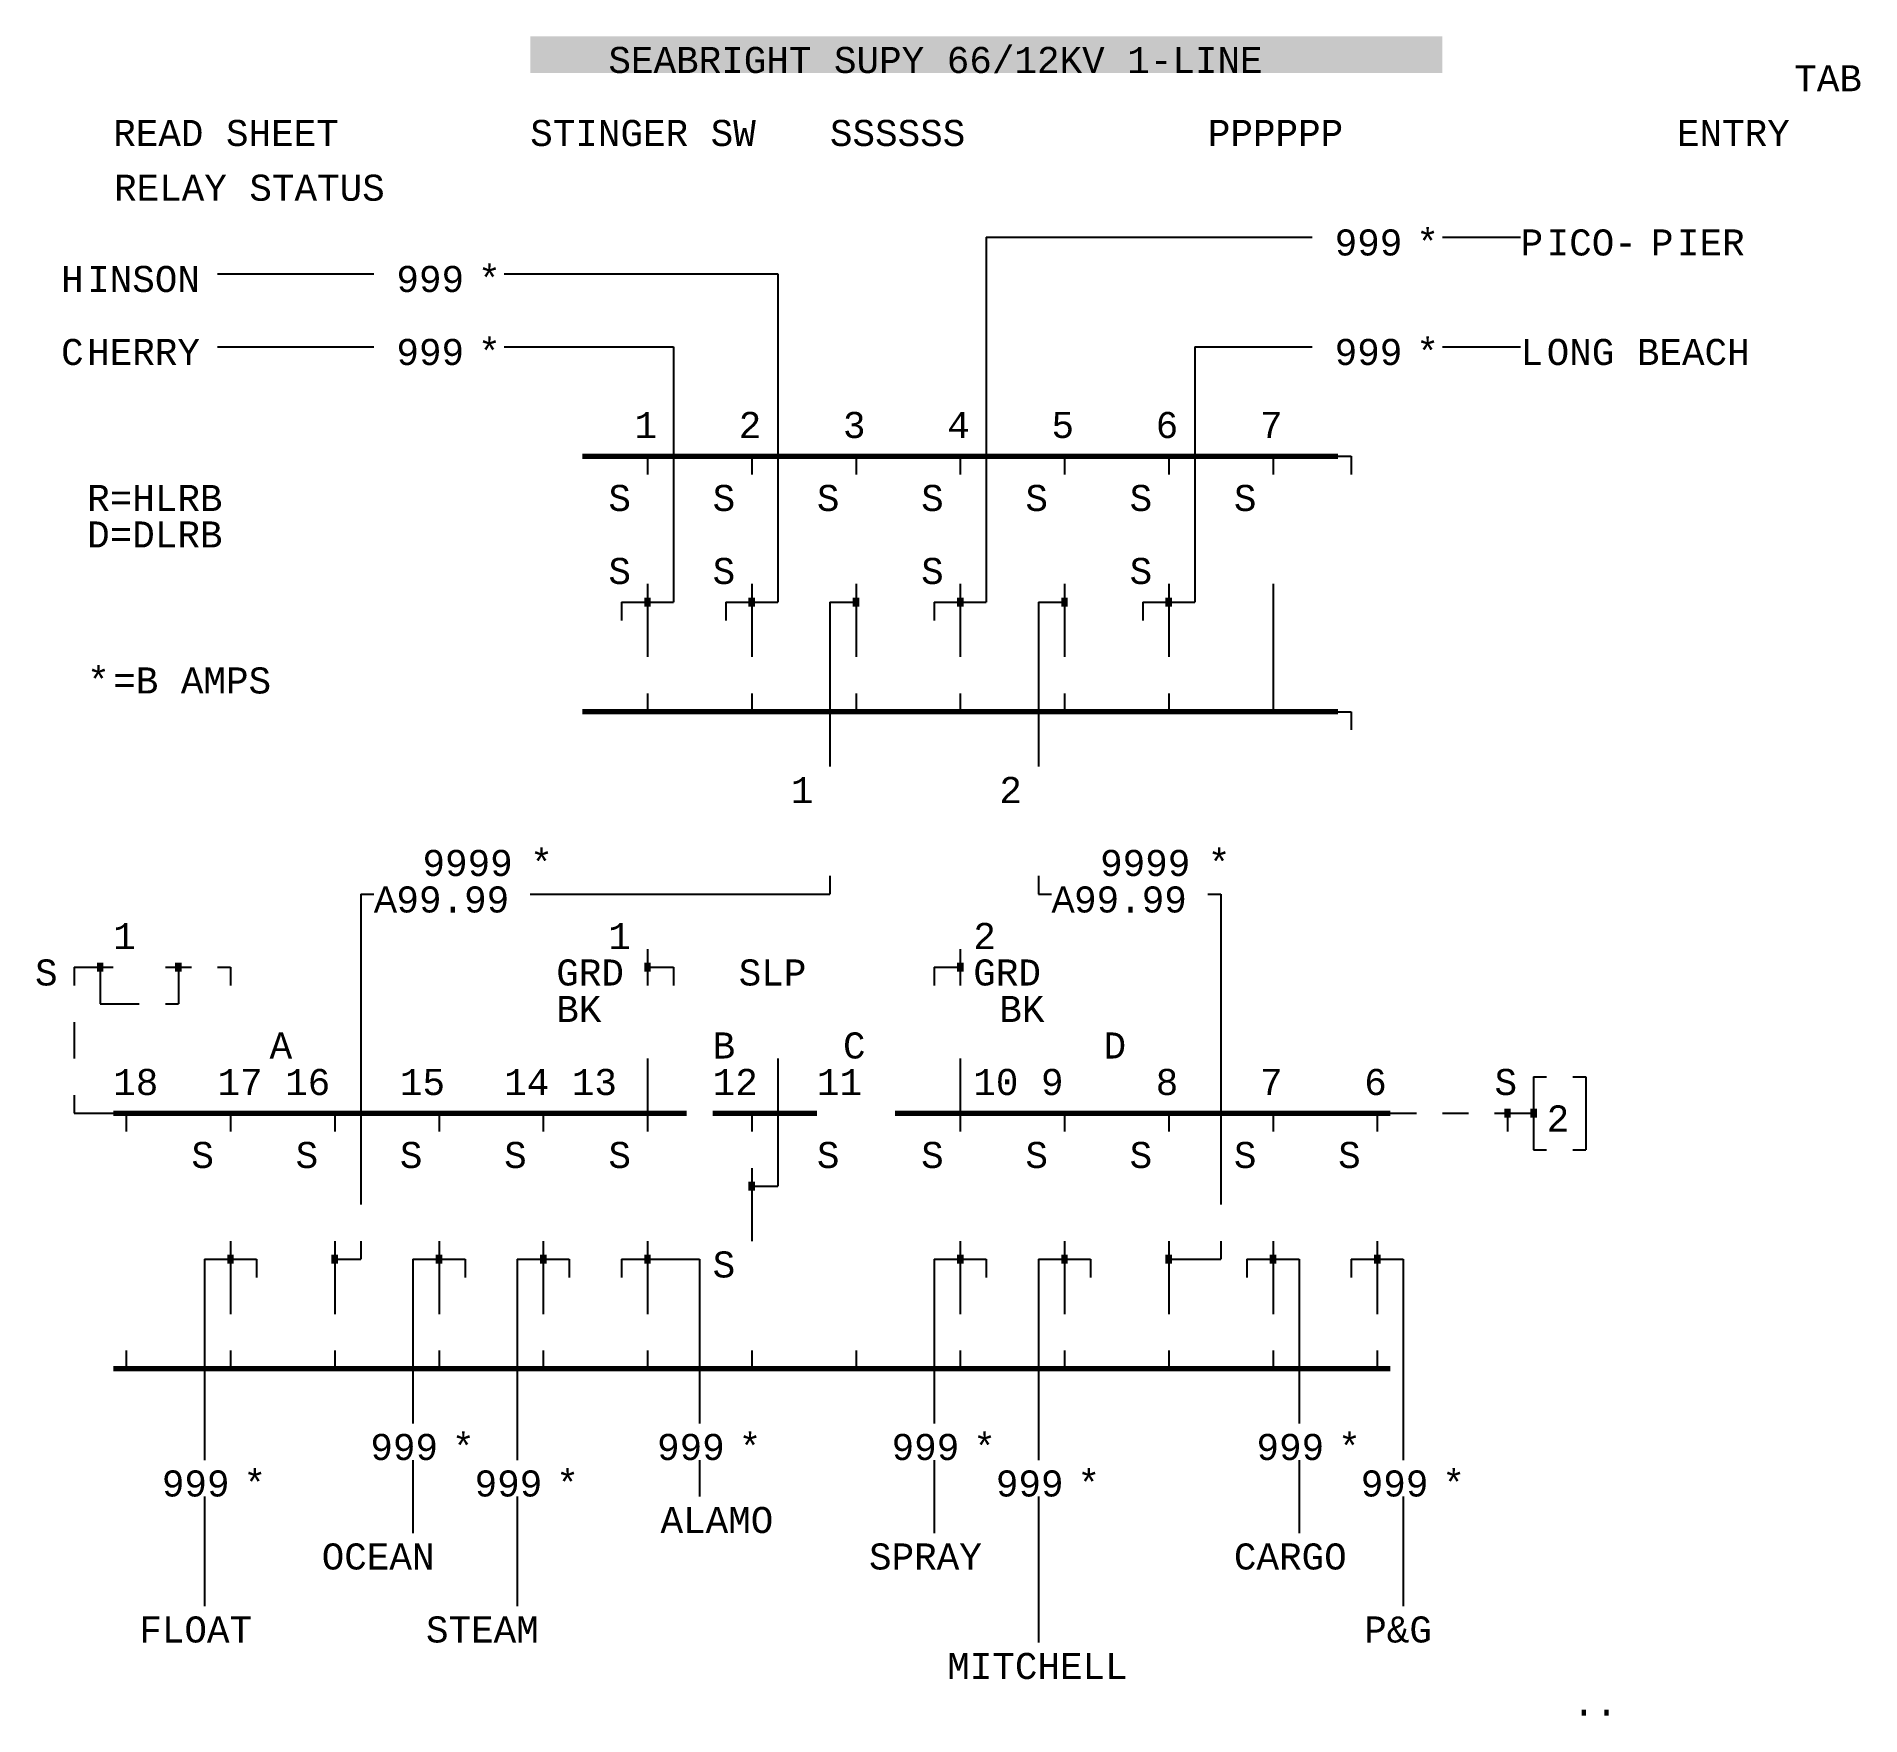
# Model space of a CAD drawing. Extents: x 0.1 to 70, y 1.4 to 65.8.
import ezdxf

# ---------------------------------------------------------------- set-up
doc = ezdxf.new("R2010")
doc.units = 0
doc.header["$MEASUREMENT"] = 0
doc.layers.get('0').update_dxf_attribs({"linetype": 'CONTINUOUS'})
doc.layers.add('SEABRIGHT_66KV_SUPY', color=7, linetype='CONTINUOUS')
doc.layers.get('0').off()
doc.styles.add('MONOTXT', font='monotxt.shx')
doc.styles.add('XA_CUSTOM', font='xa21.shx')

# ---------------------------------------------------------------- blocks, each defined once
blk = doc.blocks.new('XA_X_TXT')
at = {"color": 0, "flags": 8}
for tag, p in [('IND', (-0.2, 0)), ('DATA', (0, 0)), ('TLQ', (1.6, 0))]:
    blk.add_attdef(tag, p, '', height=0.2, dxfattribs=at)

msp = doc.modelspace()

# ---------------------------------------------------------------- linework, layer by layer
at = {"layer": 'SEABRIGHT_66KV_SUPY', "color": 7, "linetype": 'Continuous'}
for p, q in [((36.5, 58.100002), (49, 58.100002)), ((36.5, 58.100002), (36.5, 53.200001)), ((54, 58.100002), (57, 58.100002)), ((7, 56.700001), (13, 56.700001)), ((18, 56.700001), (28.5, 56.700001)), ((28.5, 56.700001), (28.5, 53.200001)), ((7, 53.900002), (13, 53.900002)), ((18, 53.900002), (24.5, 53.900002)), ((24.5, 53.900002), (24.5, 53.200001)), ((36.5, 53.900003), (36.5, 44.100002)), ((44.5, 53.900002), (49, 53.900002)), ((44.5, 53.900002), (44.5, 53.200001)), ((54, 53.900002), (57, 53.900002)), ((24.5, 53.200003), (24.5, 44.100002)), ((28.5, 53.200003), (28.5, 44.100002)), ((44.5, 53.200003), (44.5, 44.100002)), ((23.5, 49.700001), (23.5, 49)), ((27.5, 49.700001), (27.5, 49)), ((31.5, 49.700001), (31.5, 49)), ((35.5, 49.700001), (35.5, 49)), ((39.5, 49.700001), (39.5, 49)), ((43.5, 49.700001), (43.5, 49)), ((47.5, 49.700001), (47.5, 49)), ((50, 49.700001), (50.5, 49.700001)), ((50.5, 49.700001), (50.5, 49)), ((23.5, 44.800003), (23.5, 42)), ((27.5, 44.800003), (27.5, 42)), ((31.5, 44.800003), (31.5, 42)), ((35.5, 44.800003), (35.5, 42)), ((39.5, 44.800003), (39.5, 42)), ((43.5, 44.800003), (43.5, 42)), ((47.5, 44.800003), (47.5, 39.900002)), ((22.5, 44.100002), (24.5, 44.100002)), ((22.5, 44.100002), (22.5, 43.400002)), ((26.5, 44.100002), (28.5, 44.100002)), ((26.5, 44.100002), (26.5, 43.400002)), ((30.5, 44.100002), (31.5, 44.100002)), ((30.5, 44.100002), (30.5, 37.799999)), ((34.5, 44.100002), (36.5, 44.100002)), ((34.5, 44.100002), (34.5, 43.400002)), ((38.5, 44.100002), (39.5, 44.100002)), ((38.5, 44.100002), (38.5, 37.799999)), ((42.5, 44.100002), (44.5, 44.100002)), ((42.5, 44.100002), (42.5, 43.400002)), ((23.5, 40.600002), (23.5, 39.900002)), ((27.5, 40.600002), (27.5, 39.900002)), ((31.5, 40.600002), (31.5, 39.900002)), ((35.5, 40.600002), (35.5, 39.900002)), ((39.5, 40.600002), (39.5, 39.900002)), ((43.5, 40.600002), (43.5, 39.900002)), ((50, 39.900002), (50.5, 39.900002)), ((50.5, 39.900002), (50.5, 39.200001))]:
    msp.add_line(p, q, dxfattribs=at)
at = {"layer": 'SEABRIGHT_66KV_SUPY', "color": 2, "linetype": 'Continuous'}
for p, q in [((30.5, 33.600002), (30.5, 32.900002)), ((38.5, 33.600002), (38.5, 32.900002)), ((12.5, 32.900002), (13, 32.900002)), ((12.5, 32.900002), (12.5, 28)), ((19, 32.900002), (30.5, 32.900002)), ((38.5, 32.900002), (39, 32.900002)), ((45, 32.900002), (45.5, 32.900002)), ((45.5, 32.900002), (45.5, 26.6)), ((23.5, 30.799999), (23.5, 29.4)), ((35.5, 30.799999), (35.5, 29.4)), ((1.5, 30.1), (3, 30.1)), ((1.5, 30.1), (1.5, 29.4)), ((2.5, 30.1), (2.5, 28.700001)), ((5, 30.1), (6, 30.1)), ((5.5, 30.1), (5.5, 28.700001)), ((7, 30.1), (7.5, 30.1)), ((7.5, 30.1), (7.5, 29.4)), ((23.5, 30.1), (24.5, 30.1)), ((24.5, 30.1), (24.5, 29.4)), ((34.5, 30.1), (35.5, 30.1)), ((34.5, 30.1), (34.5, 29.4)), ((2.5, 28.700001), (4, 28.700001)), ((5, 28.700001), (5.5, 28.700001)), ((1.5, 28), (1.5, 26.6)), ((12.5, 28), (12.5, 21)), ((23.5, 26.6), (23.5, 23.799999)), ((28.5, 26.6), (28.5, 21.700001)), ((35.5, 26.6), (35.5, 23.799999)), ((45.5, 26.6), (45.5, 21)), ((57.5, 25.900002), (58, 25.900002)), ((57.5, 25.900002), (57.5, 23.1)), ((59, 25.900002), (59.5, 25.900002)), ((59.5, 25.900002), (59.5, 23.1)), ((1.5, 25.199999), (1.5, 24.5)), ((1.5, 24.5), (3, 24.5)), ((3.5, 24.5), (3.5, 23.799999)), ((7.5, 24.5), (7.5, 23.799999)), ((11.5, 24.5), (11.5, 23.799999)), ((15.5, 24.5), (15.5, 23.799999)), ((19.5, 24.5), (19.5, 23.799999)), ((27.5, 24.5), (27.5, 23.799999)), ((39.5, 24.5), (39.5, 23.799999)), ((43.5, 24.5), (43.5, 23.799999)), ((47.5, 24.5), (47.5, 23.799999)), ((51.5, 24.5), (51.5, 23.799999)), ((52, 24.5), (53, 24.5)), ((54, 24.5), (55, 24.5)), ((56, 24.5), (57.5, 24.5)), ((56.5, 24.5), (56.5, 23.799999)), ((57.5, 23.1), (58, 23.1)), ((59, 23.1), (59.5, 23.1)), ((27.5, 22.4), (27.5, 19.6)), ((27.5, 21.700001), (28.5, 21.700001)), ((7.5, 19.6), (7.5, 16.799999)), ((11.5, 19.6), (11.5, 16.799999)), ((12.5, 19.6), (12.5, 18.900002)), ((15.5, 19.6), (15.5, 16.799999)), ((19.5, 19.6), (19.5, 16.799999)), ((23.5, 19.6), (23.5, 16.799999)), ((35.5, 19.6), (35.5, 16.799999)), ((39.5, 19.6), (39.5, 16.799999)), ((43.5, 19.6), (43.5, 16.799999)), ((45.5, 19.6), (45.5, 18.900002)), ((47.5, 19.6), (47.5, 16.799999)), ((51.5, 19.6), (51.5, 16.799999)), ((6.5, 18.900002), (8.5, 18.900002)), ((6.5, 18.900002), (6.5, 14)), ((8.5, 18.900002), (8.5, 18.200001)), ((11.5, 18.900002), (12.5, 18.900002)), ((14.5, 18.900002), (16.5, 18.900002)), ((14.5, 18.900002), (14.5, 12.6)), ((16.5, 18.900002), (16.5, 18.200001)), ((18.5, 18.900002), (20.5, 18.900002)), ((18.5, 18.900002), (18.5, 12.6)), ((20.5, 18.900002), (20.5, 18.200001)), ((22.5, 18.900002), (25.5, 18.900002)), ((22.5, 18.900002), (22.5, 18.200001)), ((25.5, 18.900002), (25.5, 12.6)), ((34.5, 18.900002), (36.5, 18.900002)), ((34.5, 18.900002), (34.5, 12.6)), ((36.5, 18.900002), (36.5, 18.200001)), ((38.5, 18.900002), (40.5, 18.900002)), ((38.5, 18.900002), (38.5, 12.6)), ((40.5, 18.900002), (40.5, 18.200001)), ((43.5, 18.900002), (45.5, 18.900002)), ((46.5, 18.900002), (48.5, 18.900002)), ((46.5, 18.900002), (46.5, 18.200001)), ((48.5, 18.900002), (48.5, 12.6)), ((50.5, 18.900002), (52.5, 18.900002)), ((50.5, 18.900002), (50.5, 18.200001)), ((52.5, 18.900002), (52.5, 12.6)), ((3.5, 15.4), (3.5, 14.7)), ((7.5, 15.4), (7.5, 14.7)), ((11.5, 15.4), (11.5, 14.7)), ((15.5, 15.4), (15.5, 14.7)), ((19.5, 15.4), (19.5, 14.7)), ((23.5, 15.4), (23.5, 14.7)), ((27.5, 15.4), (27.5, 14.7)), ((31.5, 15.4), (31.5, 14.7)), ((35.5, 15.4), (35.5, 14.7)), ((39.5, 15.4), (39.5, 14.7)), ((43.5, 15.4), (43.5, 14.7)), ((47.5, 15.4), (47.5, 14.7)), ((51.5, 15.4), (51.5, 14.7)), ((6.5, 13.999999), (6.5, 11.2)), ((18.5, 12.599999), (18.5, 11.2)), ((38.5, 12.599999), (38.5, 11.2)), ((52.5, 12.599999), (52.5, 11.2)), ((14.5, 11.2), (14.5, 8.4)), ((25.5, 11.2), (25.5, 9.8)), ((34.5, 11.2), (34.5, 8.4)), ((48.5, 11.2), (48.5, 8.4)), ((6.5, 9.799999), (6.5, 5.6)), ((18.5, 9.799999), (18.5, 5.6)), ((38.5, 9.799999), (38.5, 4.2)), ((52.5, 9.799999), (52.5, 5.6))]:
    msp.add_line(p, q, dxfattribs=at)
at = {"layer": 'SEABRIGHT_66KV_SUPY', "color": 7, "const_width": 0.2}
for points in [[(21, 49.700001), (50, 49.700001)], [(21, 39.900002), (50, 39.900002)]]:
    msp.add_lwpolyline(points, dxfattribs=at)
at = {"layer": 'SEABRIGHT_66KV_SUPY', "color": 2, "const_width": 0.2}
for points in [[(3, 24.5), (25, 24.5)], [(26, 24.5), (30, 24.5)], [(33, 24.5), (52, 24.5)], [(3, 14.7), (52, 14.7)]]:
    msp.add_lwpolyline(points, dxfattribs=at)
at = {"layer": 'SEABRIGHT_66KV_SUPY', "color": 7}
for points in [[(19, 64.400002), (19, 65.800003), (54, 64.400002), (54, 65.800003)], [(23.375, 43.925003), (23.375, 44.275002), (23.625, 43.925003), (23.625, 44.275002)], [(27.375, 43.925003), (27.375, 44.275002), (27.625, 43.925003), (27.625, 44.275002)], [(31.375, 43.925003), (31.375, 44.275002), (31.625, 43.925003), (31.625, 44.275002)], [(35.375, 43.925003), (35.375, 44.275002), (35.625, 43.925003), (35.625, 44.275002)], [(39.375, 43.925003), (39.375, 44.275002), (39.625, 43.925003), (39.625, 44.275002)], [(43.375, 43.925003), (43.375, 44.275002), (43.625, 43.925003), (43.625, 44.275002)]]:
    msp.add_solid(points, dxfattribs=at)
at = {"layer": 'SEABRIGHT_66KV_SUPY', "color": 2}
for points in [[(40, 64.400002), (40, 65.800003), (42, 64.400002), (42, 65.800003)], [(2.375, 29.925001), (2.375, 30.275), (2.625, 29.925001), (2.625, 30.275)], [(5.375, 29.925001), (5.375, 30.275), (5.625, 29.925001), (5.625, 30.275)], [(23.375, 29.925001), (23.375, 30.275), (23.625, 29.925001), (23.625, 30.275)], [(35.375, 29.925001), (35.375, 30.275), (35.625, 29.925001), (35.625, 30.275)], [(56.375, 24.325001), (56.375, 24.674999), (56.625, 24.325001), (56.625, 24.674999)], [(57.375, 24.325001), (57.375, 24.674999), (57.625, 24.325001), (57.625, 24.674999)], [(27.375, 21.525002), (27.375, 21.875), (27.625, 21.525002), (27.625, 21.875)], [(7.375, 18.725002), (7.375, 19.075001), (7.625, 18.725002), (7.625, 19.075001)], [(11.375, 18.725002), (11.375, 19.075001), (11.625, 18.725002), (11.625, 19.075001)], [(15.375, 18.725002), (15.375, 19.075001), (15.625, 18.725002), (15.625, 19.075001)], [(19.375, 18.725002), (19.375, 19.075001), (19.625, 18.725002), (19.625, 19.075001)], [(23.375, 18.725002), (23.375, 19.075001), (23.625, 18.725002), (23.625, 19.075001)], [(35.375, 18.725002), (35.375, 19.075001), (35.625, 18.725002), (35.625, 19.075001)], [(39.375, 18.725002), (39.375, 19.075001), (39.625, 18.725002), (39.625, 19.075001)], [(43.375, 18.725002), (43.375, 19.075001), (43.625, 18.725002), (43.625, 19.075001)], [(47.375, 18.725002), (47.375, 19.075001), (47.625, 18.725002), (47.625, 19.075001)], [(51.375, 18.725002), (51.375, 19.075001), (51.625, 18.725002), (51.625, 19.075001)]]:
    msp.add_solid(points, dxfattribs=at)

# ---------------------------------------------------------------- block references
at = {"layer": 'SEABRIGHT_66KV_SUPY', "color": 6}
ref = msp.add_blockref('XA_X_TXT', (67.5, 63.700001), dxfattribs=at)
ref.add_attrib('DATA', 'TAB', (67.5, 63.700001), dxfattribs={"layer": '0', "color": 6, "height": 1, "style": 'MONOTXT', "flags": 2})
at = {"layer": 'SEABRIGHT_66KV_SUPY'}
ref = msp.add_blockref('XA_X_TXT', (30.5, 61.600001), dxfattribs=at)
ref.add_attrib('DATA', 'SSSSSS', (30.5, 61.600001), dxfattribs={"layer": '0', "color": 7, "height": 1, "style": 'MONOTXT', "flags": 2})
at = {"layer": 'SEABRIGHT_66KV_SUPY', "color": 7}
ref = msp.add_blockref('XA_X_TXT', (45, 61.6), dxfattribs=at)
ref.add_attrib('DATA', 'PPPPPP', (45, 61.6), dxfattribs={"layer": '0', "color": 7, "height": 1, "style": 'MONOTXT', "flags": 2})
at = {"layer": 'SEABRIGHT_66KV_SUPY'}
ref = msp.add_blockref('XA_X_TXT', (49, 57.400002), dxfattribs=at)
ref.add_attrib('DATA', ' 999', (49, 57.400002), dxfattribs={"layer": '0', "color": 7, "height": 1, "style": 'MONOTXT', "flags": 2})
ref = msp.add_blockref('XA_X_TXT', (57, 57.400002), dxfattribs=at)
ref.add_attrib('DATA', 'P', (57, 57.400002), dxfattribs={"layer": '0', "color": 6, "height": 1, "style": 'MONOTXT', "flags": 2})
at = {"layer": 'SEABRIGHT_66KV_SUPY', "color": 6}
ref = msp.add_blockref('XA_X_TXT', (62, 57.400002), dxfattribs=at)
ref.add_attrib('DATA', 'P', (62, 57.400002), dxfattribs={"layer": '0', "color": 6, "height": 1, "style": 'MONOTXT', "flags": 2})
at = {"layer": 'SEABRIGHT_66KV_SUPY'}
ref = msp.add_blockref('XA_X_TXT', (1, 56), dxfattribs=at)
ref.add_attrib('DATA', 'H', (1, 56), dxfattribs={"layer": '0', "color": 6, "height": 1, "style": 'MONOTXT', "flags": 2})
ref = msp.add_blockref('XA_X_TXT', (13, 56), dxfattribs=at)
ref.add_attrib('DATA', ' 999', (13, 56), dxfattribs={"layer": '0', "color": 7, "height": 1, "style": 'MONOTXT', "flags": 2})
ref = msp.add_blockref('XA_X_TXT', (1, 53.200001), dxfattribs=at)
ref.add_attrib('DATA', 'C', (1, 53.200001), dxfattribs={"layer": '0', "color": 6, "height": 1, "style": 'MONOTXT', "flags": 2})
ref = msp.add_blockref('XA_X_TXT', (13, 53.200001), dxfattribs=at)
ref.add_attrib('DATA', ' 999', (13, 53.200001), dxfattribs={"layer": '0', "color": 7, "height": 1, "style": 'MONOTXT', "flags": 2})
ref = msp.add_blockref('XA_X_TXT', (49, 53.200001), dxfattribs=at)
ref.add_attrib('DATA', ' 999', (49, 53.200001), dxfattribs={"layer": '0', "color": 7, "height": 1, "style": 'MONOTXT', "flags": 2})
at = {"layer": 'SEABRIGHT_66KV_SUPY', "color": 6}
ref = msp.add_blockref('XA_X_TXT', (57, 53.200001), dxfattribs=at)
ref.add_attrib('DATA', 'L', (57, 53.200001), dxfattribs={"layer": '0', "color": 6, "height": 1, "style": 'MONOTXT', "flags": 2})
at = {"layer": 'SEABRIGHT_66KV_SUPY'}
ref = msp.add_blockref('XA_X_TXT', (22, 47.599998), dxfattribs=at)
ref.add_attrib('DATA', 'S', (22, 47.599998), dxfattribs={"layer": '0', "color": 7, "height": 1, "style": 'MONOTXT', "flags": 2})
ref = msp.add_blockref('XA_X_TXT', (26, 47.599998), dxfattribs=at)
ref.add_attrib('DATA', 'S', (26, 47.599998), dxfattribs={"layer": '0', "color": 7, "height": 1, "style": 'MONOTXT', "flags": 2})
ref = msp.add_blockref('XA_X_TXT', (30, 47.599998), dxfattribs=at)
ref.add_attrib('DATA', 'S', (30, 47.599998), dxfattribs={"layer": '0', "color": 7, "height": 1, "style": 'MONOTXT', "flags": 2})
ref = msp.add_blockref('XA_X_TXT', (34, 47.599998), dxfattribs=at)
ref.add_attrib('DATA', 'S', (34, 47.599998), dxfattribs={"layer": '0', "color": 7, "height": 1, "style": 'MONOTXT', "flags": 2})
ref = msp.add_blockref('XA_X_TXT', (38, 47.599998), dxfattribs=at)
ref.add_attrib('DATA', 'S', (38, 47.599998), dxfattribs={"layer": '0', "color": 7, "height": 1, "style": 'MONOTXT', "flags": 2})
ref = msp.add_blockref('XA_X_TXT', (42, 47.599998), dxfattribs=at)
ref.add_attrib('DATA', 'S', (42, 47.599998), dxfattribs={"layer": '0', "color": 7, "height": 1, "style": 'MONOTXT', "flags": 2})
ref = msp.add_blockref('XA_X_TXT', (46, 47.599998), dxfattribs=at)
ref.add_attrib('DATA', 'S', (46, 47.599998), dxfattribs={"layer": '0', "color": 7, "height": 1, "style": 'MONOTXT', "flags": 2})
ref = msp.add_blockref('XA_X_TXT', (22, 44.799999), dxfattribs=at)
ref.add_attrib('DATA', 'S', (22, 44.799999), dxfattribs={"layer": '0', "color": 7, "height": 1, "style": 'MONOTXT', "flags": 2})
ref = msp.add_blockref('XA_X_TXT', (26, 44.799999), dxfattribs=at)
ref.add_attrib('DATA', 'S', (26, 44.799999), dxfattribs={"layer": '0', "color": 7, "height": 1, "style": 'MONOTXT', "flags": 2})
ref = msp.add_blockref('XA_X_TXT', (34, 44.799999), dxfattribs=at)
ref.add_attrib('DATA', 'S', (34, 44.799999), dxfattribs={"layer": '0', "color": 7, "height": 1, "style": 'MONOTXT', "flags": 2})
ref = msp.add_blockref('XA_X_TXT', (42, 44.799999), dxfattribs=at)
ref.add_attrib('DATA', 'S', (42, 44.799999), dxfattribs={"layer": '0', "color": 7, "height": 1, "style": 'MONOTXT', "flags": 2})
ref = msp.add_blockref('XA_X_TXT', (14, 33.599998), dxfattribs=at)
ref.add_attrib('DATA', ' 9999', (14, 33.599998), dxfattribs={"layer": '0', "color": 7, "height": 1, "style": 'MONOTXT', "flags": 2})
ref = msp.add_blockref('XA_X_TXT', (40, 33.599998), dxfattribs=at)
ref.add_attrib('DATA', ' 9999', (40, 33.599998), dxfattribs={"layer": '0', "color": 7, "height": 1, "style": 'MONOTXT', "flags": 2})
ref = msp.add_blockref('XA_X_TXT', (13, 32.200001), dxfattribs=at)
ref.add_attrib('DATA', ' 99.99', (13, 32.200001), dxfattribs={"layer": '0', "color": 7, "height": 1, "style": 'MONOTXT', "flags": 2})
ref.add_attrib('ARROW', 'A', (13, 32.200001), dxfattribs={"layer": '0', "color": 7, "height": 1, "style": 'XA_CUSTOM', "flags": 2})
ref = msp.add_blockref('XA_X_TXT', (39, 32.200001), dxfattribs=at)
ref.add_attrib('DATA', ' 99.99', (39, 32.200001), dxfattribs={"layer": '0', "color": 7, "height": 1, "style": 'MONOTXT', "flags": 2})
ref.add_attrib('ARROW', 'A', (39, 32.200001), dxfattribs={"layer": '0', "color": 7, "height": 1, "style": 'XA_CUSTOM', "flags": 2})
ref = msp.add_blockref('XA_X_TXT', (0, 29.4), dxfattribs=at)
ref.add_attrib('DATA', 'S', (0, 29.4), dxfattribs={"layer": '0', "color": 7, "height": 1, "style": 'MONOTXT', "flags": 2})
ref = msp.add_blockref('XA_X_TXT', (56, 25.200001), dxfattribs=at)
ref.add_attrib('DATA', 'S', (56, 25.200001), dxfattribs={"layer": '0', "color": 7, "height": 1, "style": 'MONOTXT', "flags": 2})
ref = msp.add_blockref('XA_X_TXT', (6, 22.4), dxfattribs=at)
ref.add_attrib('DATA', 'S', (6, 22.4), dxfattribs={"layer": '0', "color": 7, "height": 1, "style": 'MONOTXT', "flags": 2})
ref = msp.add_blockref('XA_X_TXT', (10, 22.4), dxfattribs=at)
ref.add_attrib('DATA', 'S', (10, 22.4), dxfattribs={"layer": '0', "color": 7, "height": 1, "style": 'MONOTXT', "flags": 2})
ref = msp.add_blockref('XA_X_TXT', (14, 22.4), dxfattribs=at)
ref.add_attrib('DATA', 'S', (14, 22.4), dxfattribs={"layer": '0', "color": 7, "height": 1, "style": 'MONOTXT', "flags": 2})
ref = msp.add_blockref('XA_X_TXT', (18, 22.4), dxfattribs=at)
ref.add_attrib('DATA', 'S', (18, 22.4), dxfattribs={"layer": '0', "color": 7, "height": 1, "style": 'MONOTXT', "flags": 2})
ref = msp.add_blockref('XA_X_TXT', (22, 22.4), dxfattribs=at)
ref.add_attrib('DATA', 'S', (22, 22.4), dxfattribs={"layer": '0', "color": 7, "height": 1, "style": 'MONOTXT', "flags": 2})
ref = msp.add_blockref('XA_X_TXT', (30, 22.4), dxfattribs=at)
ref.add_attrib('DATA', 'S', (30, 22.4), dxfattribs={"layer": '0', "color": 7, "height": 1, "style": 'MONOTXT', "flags": 2})
ref = msp.add_blockref('XA_X_TXT', (34, 22.4), dxfattribs=at)
ref.add_attrib('DATA', 'S', (34, 22.4), dxfattribs={"layer": '0', "color": 7, "height": 1, "style": 'MONOTXT', "flags": 2})
ref = msp.add_blockref('XA_X_TXT', (38, 22.4), dxfattribs=at)
ref.add_attrib('DATA', 'S', (38, 22.4), dxfattribs={"layer": '0', "color": 7, "height": 1, "style": 'MONOTXT', "flags": 2})
ref = msp.add_blockref('XA_X_TXT', (42, 22.4), dxfattribs=at)
ref.add_attrib('DATA', 'S', (42, 22.4), dxfattribs={"layer": '0', "color": 7, "height": 1, "style": 'MONOTXT', "flags": 2})
ref = msp.add_blockref('XA_X_TXT', (46, 22.4), dxfattribs=at)
ref.add_attrib('DATA', 'S', (46, 22.4), dxfattribs={"layer": '0', "color": 7, "height": 1, "style": 'MONOTXT', "flags": 2})
ref = msp.add_blockref('XA_X_TXT', (50, 22.4), dxfattribs=at)
ref.add_attrib('DATA', 'S', (50, 22.4), dxfattribs={"layer": '0', "color": 7, "height": 1, "style": 'MONOTXT', "flags": 2})
ref = msp.add_blockref('XA_X_TXT', (26, 18.200001), dxfattribs=at)
ref.add_attrib('DATA', 'S', (26, 18.200001), dxfattribs={"layer": '0', "color": 7, "height": 1, "style": 'MONOTXT', "flags": 2})
ref = msp.add_blockref('XA_X_TXT', (12, 11.2), dxfattribs=at)
ref.add_attrib('DATA', ' 999', (12, 11.2), dxfattribs={"layer": '0', "color": 7, "height": 1, "style": 'MONOTXT', "flags": 2})
ref = msp.add_blockref('XA_X_TXT', (23, 11.2), dxfattribs=at)
ref.add_attrib('DATA', ' 999', (23, 11.2), dxfattribs={"layer": '0', "color": 7, "height": 1, "style": 'MONOTXT', "flags": 2})
ref = msp.add_blockref('XA_X_TXT', (32, 11.2), dxfattribs=at)
ref.add_attrib('DATA', ' 999', (32, 11.2), dxfattribs={"layer": '0', "color": 7, "height": 1, "style": 'MONOTXT', "flags": 2})
ref = msp.add_blockref('XA_X_TXT', (46, 11.2), dxfattribs=at)
ref.add_attrib('DATA', ' 999', (46, 11.2), dxfattribs={"layer": '0', "color": 7, "height": 1, "style": 'MONOTXT', "flags": 2})
ref = msp.add_blockref('XA_X_TXT', (4, 9.8), dxfattribs=at)
ref.add_attrib('DATA', ' 999', (4, 9.8), dxfattribs={"layer": '0', "color": 7, "height": 1, "style": 'MONOTXT', "flags": 2})
ref = msp.add_blockref('XA_X_TXT', (16, 9.8), dxfattribs=at)
ref.add_attrib('DATA', ' 999', (16, 9.8), dxfattribs={"layer": '0', "color": 7, "height": 1, "style": 'MONOTXT', "flags": 2})
ref = msp.add_blockref('XA_X_TXT', (36, 9.8), dxfattribs=at)
ref.add_attrib('DATA', ' 999', (36, 9.8), dxfattribs={"layer": '0', "color": 7, "height": 1, "style": 'MONOTXT', "flags": 2})
ref = msp.add_blockref('XA_X_TXT', (50, 9.8), dxfattribs=at)
ref.add_attrib('DATA', ' 999', (50, 9.8), dxfattribs={"layer": '0', "color": 7, "height": 1, "style": 'MONOTXT', "flags": 2})

# ---------------------------------------------------------------- texts
at = {"layer": 'SEABRIGHT_66KV_SUPY', "color": 8, "style": 'MONOTXT'}
msp.add_text('SEABRIGHT SUPY 66/12KV 1-LINE', height=1, dxfattribs=at).set_placement((22, 64.400002))
at = {"layer": 'SEABRIGHT_66KV_SUPY', "color": 7, "style": 'MONOTXT'}
for s, p in [('READ SHEET', (3, 61.600001)), ('STINGER SW', (19, 61.600001)), ('ENTRY', (63, 61.600001)), ('RELAY STATUS', (3.031916, 59.5)), ('ICO-', (58, 57.400002)), ('IER', (63, 57.400002)), ('INSON', (2, 56)), ('HERRY', (2, 53.200001)), ('ONG BEACH', (58, 53.200001)), ('1', (23, 50.400002)), ('2', (27, 50.400002)), ('3', (31, 50.400002)), ('4', (35, 50.400002)), ('5', (39, 50.400002)), ('6', (43, 50.400002)), ('7', (47, 50.400002)), ('R=HLRB', (2, 47.599998)), ('D=DLRB', (2, 46.200001)), ('=B AMPS', (3, 40.599998)), ('1', (29, 36.400002)), ('2', (37, 36.400002))]:
    msp.add_text(s, height=1, dxfattribs=at).set_placement(p)
at = {"layer": 'SEABRIGHT_66KV_SUPY', "color": 2, "style": 'MONOTXT'}
for s, p in [('*', (53, 57.400002)), ('*', (17, 56)), ('*', (17, 53.200001)), ('*', (53, 53.200001)), ('*', (2, 40.599998)), ('*', (19, 33.599998)), ('*', (45, 33.599998)), ('1', (3, 30.799999)), ('1', (22, 30.799999)), ('2', (36, 30.799999)), ('GRD', (20, 29.4)), ('SLP', (27, 29.4)), ('GRD', (36, 29.4)), ('BK', (20, 28)), ('BK', (37, 28)), ('18', (3, 25.200001)), ('17 16', (7, 25.200001)), ('15', (14, 25.200001)), ('14 13', (18, 25.200001)), ('12', (26, 25.200001)), ('11', (30, 25.200001)), ('10 9', (36, 25.200001)), ('8', (43, 25.200001)), ('7', (47, 25.200001)), ('6', (51, 25.200001)), ('2', (58, 23.799999)), ('*', (16, 11.2)), ('*', (27, 11.2)), ('*', (36, 11.2)), ('*', (50, 11.2)), ('*', (8, 9.8)), ('*', (20, 9.8)), ('*', (40, 9.8)), ('*', (54, 9.8)), ('ALAMO', (24, 8.4)), ('OCEAN', (11, 7)), ('SPRAY', (32, 7)), ('CARGO', (46, 7)), ('FLOAT', (4, 4.2)), ('STEAM', (15, 4.2)), ('P&G', (51, 4.2)), ('MITCHELL', (35, 2.8))]:
    msp.add_text(s, height=1, dxfattribs=at).set_placement(p)
at = {"layer": 'SEABRIGHT_66KV_SUPY', "color": 4, "style": 'MONOTXT'}
for s, p in [('A', (9, 26.6)), ('B', (26, 26.6)), ('C', (31, 26.6)), ('D', (41, 26.6))]:
    msp.add_text(s, height=1, dxfattribs=at).set_placement(p)
at = {"layer": 'SEABRIGHT_66KV_SUPY', "color": 5, "style": 'MONOTXT'}
msp.add_text('..', height=1, dxfattribs=at).set_placement((59, 1.4))

doc.saveas('drawing.dxf')
